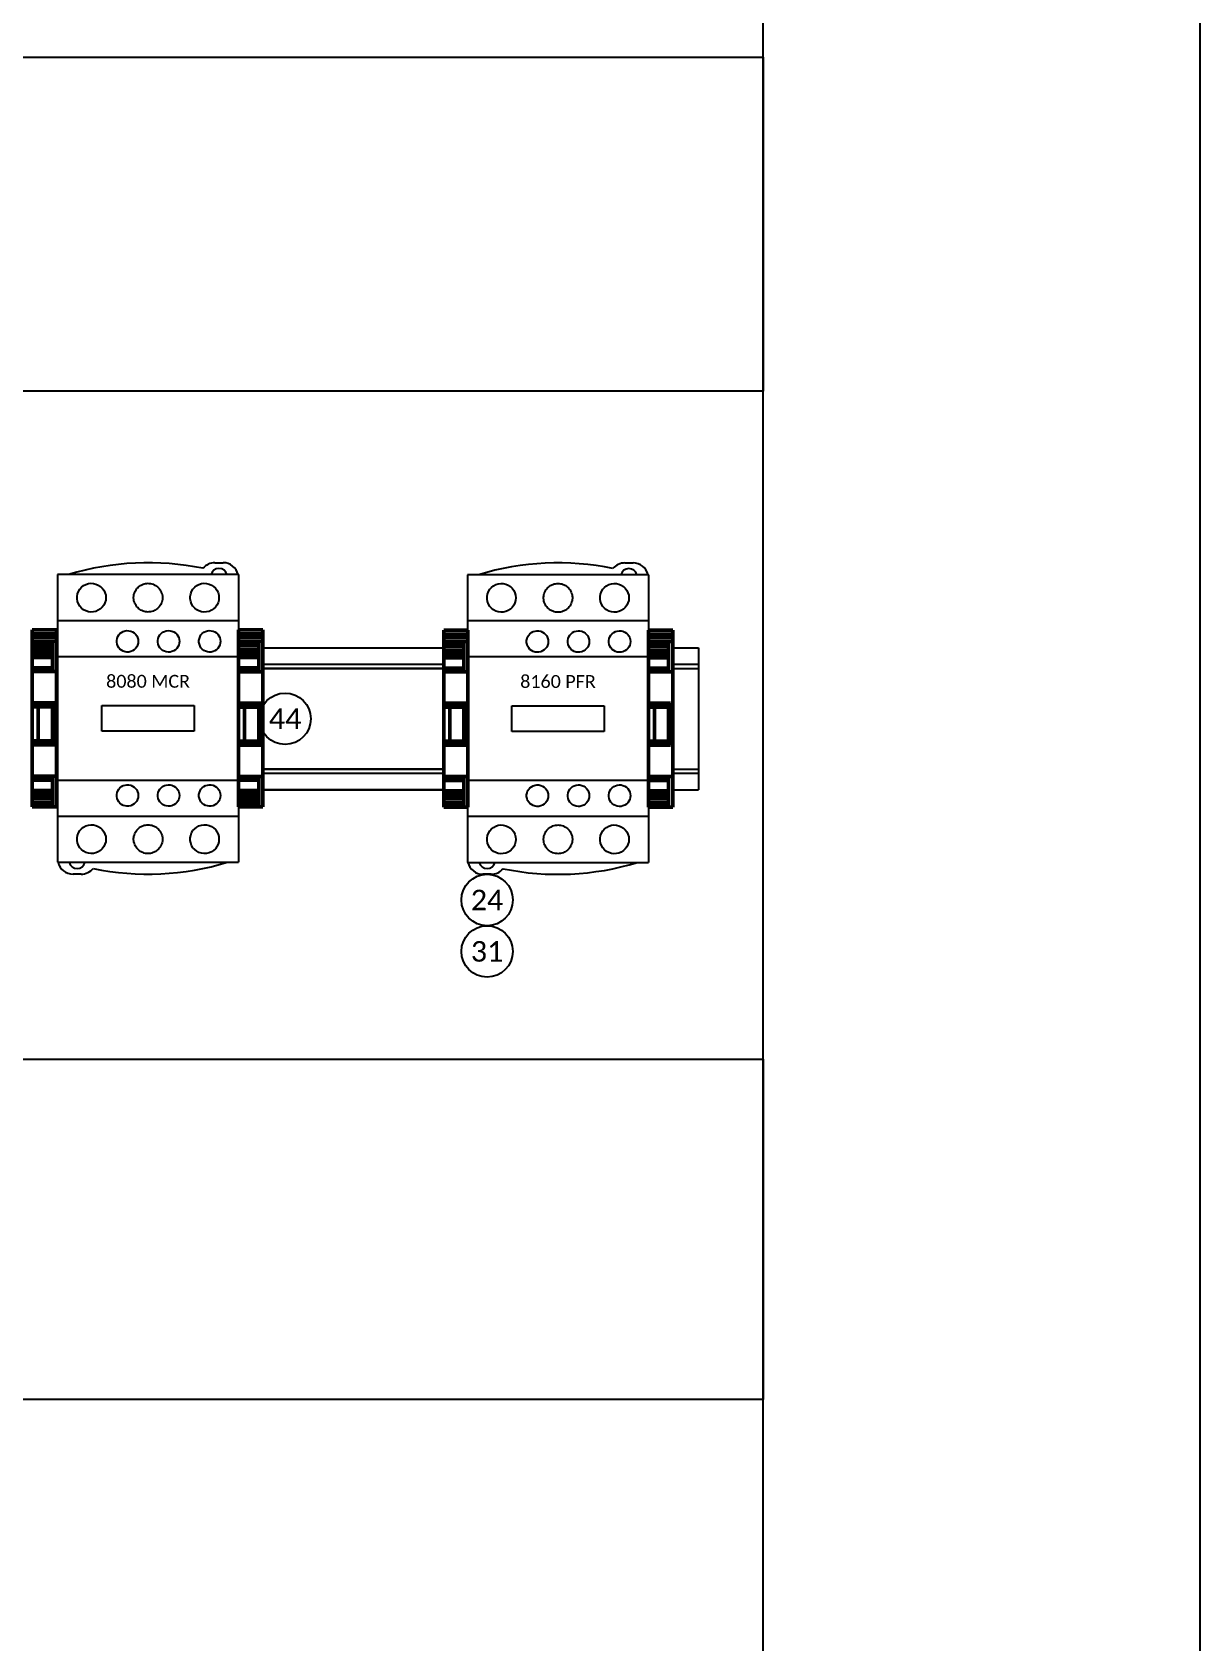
# Model space of a CAD drawing. Header units: inches. Extents: x 0 to 316, y -1 to 150.
# Drawn here: x 203.15 to 214.51, y 77.84 to 93.5 of the extents above; entities that cross this region are included whole.
import ezdxf
from ezdxf.enums import TextEntityAlignment as Align

# ---------------------------------------------------------------- set-up
doc = ezdxf.new("R2010")
doc.units = ezdxf.units.IN
doc.header["$MEASUREMENT"] = 0
doc.linetypes.add('HIDDEN2', pattern=[0.1875, 0.125, -0.0625])
doc.styles.add('Calibri', font='calibri.ttf')

# ---------------------------------------------------------------- blocks, each defined once
blk = doc.blocks.new('CAD50F7')
at = {"color": 2, "linetype": 'Continuous'}
for p, q in [((1.53, 1.515), (1.61, 1.515)), ((0, 1.4), (0, 0.95)), ((1.76, 1.4), (0, 1.4)), ((0.204, 1.236), (0.217, 1.258)), ((0.217, 1.258), (0.233, 1.276)), ((0.233, 1.276), (0.253, 1.292)), ((0.253, 1.292), (0.275, 1.304)), ((0.275, 1.304), (0.299, 1.312)), ((0.299, 1.312), (0.324, 1.315)), ((0.324, 1.315), (0.348, 1.314)), ((0.348, 1.314), (0.373, 1.308)), ((0.373, 1.308), (0.396, 1.298)), ((0.396, 1.298), (0.417, 1.285)), ((0.417, 1.285), (0.435, 1.268)), ((0.435, 1.268), (0.45, 1.247)), ((0.763, 1.252), (0.771, 1.263)), ((0.771, 1.263), (0.779, 1.272)), ((0.779, 1.272), (0.788, 1.28)), ((0.788, 1.28), (0.797, 1.288)), ((0.797, 1.288), (0.808, 1.295)), ((0.808, 1.295), (0.819, 1.301)), ((0.819, 1.301), (0.831, 1.306)), ((0.831, 1.306), (0.843, 1.31)), ((0.843, 1.31), (0.855, 1.313)), ((0.855, 1.313), (0.868, 1.314)), ((0.868, 1.314), (0.88, 1.315)), ((0.88, 1.315), (0.892, 1.314)), ((0.892, 1.314), (0.905, 1.313)), ((0.905, 1.313), (0.917, 1.31)), ((0.917, 1.31), (0.929, 1.306)), ((0.929, 1.306), (0.941, 1.301)), ((0.941, 1.301), (0.952, 1.295)), ((0.952, 1.295), (0.963, 1.288)), ((0.963, 1.288), (0.972, 1.28)), ((0.972, 1.28), (0.981, 1.272)), ((0.981, 1.272), (0.989, 1.263)), ((0.989, 1.263), (0.997, 1.252)), ((1.304, 1.236), (1.317, 1.258)), ((1.317, 1.258), (1.334, 1.276)), ((1.334, 1.276), (1.353, 1.292)), ((1.353, 1.292), (1.375, 1.304)), ((1.375, 1.304), (1.4, 1.312)), ((1.4, 1.312), (1.424, 1.315)), ((1.424, 1.315), (1.449, 1.314)), ((1.449, 1.314), (1.473, 1.308)), ((1.473, 1.308), (1.496, 1.298)), ((1.496, 1.298), (1.517, 1.284)), ((1.517, 1.284), (1.535, 1.268)), ((1.535, 1.268), (1.55, 1.247)), ((1.76, 1.4), (1.76, 0.95)), ((0.191, 1.187), (0.195, 1.212)), ((0.191, 1.163), (0.191, 1.187)), ((0.195, 1.138), (0.191, 1.163)), ((0.195, 1.212), (0.204, 1.236)), ((0.204, 1.114), (0.195, 1.138)), ((0.217, 1.092), (0.204, 1.114)), ((0.45, 1.103), (0.435, 1.082)), ((0.45, 1.247), (0.461, 1.224)), ((0.461, 1.126), (0.45, 1.103)), ((0.461, 1.224), (0.468, 1.2)), ((0.468, 1.15), (0.461, 1.126)), ((0.468, 1.2), (0.47, 1.175)), ((0.47, 1.175), (0.468, 1.15)), ((0.74, 1.181), (0.741, 1.193)), ((0.74, 1.169), (0.74, 1.181)), ((0.741, 1.157), (0.74, 1.169)), ((0.741, 1.193), (0.743, 1.206)), ((0.743, 1.144), (0.741, 1.157)), ((0.743, 1.206), (0.747, 1.218)), ((0.747, 1.132), (0.743, 1.144)), ((0.747, 1.218), (0.751, 1.23)), ((0.751, 1.12), (0.747, 1.132)), ((0.751, 1.23), (0.757, 1.242)), ((0.757, 1.108), (0.751, 1.12)), ((0.757, 1.242), (0.763, 1.252)), ((0.763, 1.098), (0.757, 1.108)), ((0.771, 1.087), (0.763, 1.098)), ((0.997, 1.098), (0.989, 1.087)), ((0.997, 1.252), (1.003, 1.242)), ((1.003, 1.108), (0.997, 1.098)), ((1.003, 1.242), (1.009, 1.23)), ((1.009, 1.12), (1.003, 1.108)), ((1.009, 1.23), (1.013, 1.218)), ((1.013, 1.132), (1.009, 1.12)), ((1.013, 1.218), (1.017, 1.206)), ((1.017, 1.144), (1.013, 1.132)), ((1.017, 1.206), (1.019, 1.193)), ((1.019, 1.157), (1.017, 1.144)), ((1.019, 1.193), (1.02, 1.181)), ((1.02, 1.169), (1.019, 1.157)), ((1.02, 1.181), (1.02, 1.169)), ((1.291, 1.187), (1.295, 1.212)), ((1.291, 1.163), (1.291, 1.187)), ((1.295, 1.138), (1.291, 1.163)), ((1.295, 1.212), (1.304, 1.236)), ((1.304, 1.114), (1.295, 1.138)), ((1.317, 1.092), (1.304, 1.114)), ((1.55, 1.103), (1.535, 1.082)), ((1.55, 1.247), (1.561, 1.224)), ((1.561, 1.126), (1.55, 1.103)), ((1.561, 1.224), (1.568, 1.2)), ((1.568, 1.15), (1.561, 1.126)), ((1.568, 1.2), (1.57, 1.175)), ((1.57, 1.175), (1.568, 1.15)), ((1.76, 0.95), (0, 0.95)), ((0, 0.95), (0, 0.6)), ((0.233, 1.074), (0.217, 1.092)), ((0.253, 1.058), (0.233, 1.074)), ((0.275, 1.046), (0.253, 1.058)), ((0.299, 1.038), (0.275, 1.046)), ((0.324, 1.035), (0.299, 1.038)), ((0.348, 1.036), (0.324, 1.035)), ((0.373, 1.042), (0.348, 1.036)), ((0.396, 1.052), (0.373, 1.042)), ((0.417, 1.065), (0.396, 1.052)), ((0.435, 1.082), (0.417, 1.065)), ((0.779, 1.078), (0.771, 1.087)), ((0.788, 1.07), (0.779, 1.078)), ((0.797, 1.062), (0.788, 1.07)), ((0.808, 1.055), (0.797, 1.062)), ((0.819, 1.049), (0.808, 1.055)), ((0.831, 1.044), (0.819, 1.049)), ((0.843, 1.04), (0.831, 1.044)), ((0.855, 1.037), (0.843, 1.04)), ((0.868, 1.036), (0.855, 1.037)), ((0.88, 1.035), (0.868, 1.036)), ((0.892, 1.036), (0.88, 1.035)), ((0.905, 1.037), (0.892, 1.036)), ((0.917, 1.04), (0.905, 1.037)), ((0.929, 1.044), (0.917, 1.04)), ((0.941, 1.049), (0.929, 1.044)), ((0.952, 1.055), (0.941, 1.049)), ((0.963, 1.062), (0.952, 1.055)), ((0.972, 1.07), (0.963, 1.062)), ((0.981, 1.078), (0.972, 1.07)), ((0.989, 1.087), (0.981, 1.078)), ((1.334, 1.074), (1.317, 1.092)), ((1.353, 1.058), (1.334, 1.074)), ((1.375, 1.046), (1.353, 1.058)), ((1.4, 1.038), (1.375, 1.046)), ((1.424, 1.035), (1.4, 1.038)), ((1.449, 1.036), (1.424, 1.035)), ((1.473, 1.042), (1.449, 1.036)), ((1.496, 1.052), (1.473, 1.042)), ((1.517, 1.066), (1.496, 1.052)), ((1.535, 1.082), (1.517, 1.066)), ((1.76, 0.95), (1.76, 0.6)), ((0.579, 0.778), (0.585, 0.796)), ((0.585, 0.796), (0.595, 0.812)), ((0.595, 0.812), (0.607, 0.826)), ((0.607, 0.826), (0.622, 0.837)), ((0.622, 0.837), (0.639, 0.847)), ((0.639, 0.847), (0.657, 0.852)), ((0.657, 0.852), (0.675, 0.855)), ((0.675, 0.855), (0.694, 0.854)), ((0.694, 0.854), (0.712, 0.85)), ((0.712, 0.85), (0.73, 0.842)), ((0.73, 0.842), (0.746, 0.832)), ((0.746, 0.832), (0.759, 0.819)), ((0.759, 0.819), (0.77, 0.804)), ((0.77, 0.804), (0.778, 0.787)), ((0.778, 0.787), (0.783, 0.768)), ((0.979, 0.778), (0.985, 0.796)), ((0.985, 0.796), (0.995, 0.812)), ((0.995, 0.812), (1.007, 0.826)), ((1.007, 0.826), (1.022, 0.838)), ((1.022, 0.838), (1.039, 0.847)), ((1.039, 0.847), (1.057, 0.852)), ((1.057, 0.852), (1.076, 0.855)), ((1.076, 0.855), (1.094, 0.854)), ((1.094, 0.854), (1.112, 0.85)), ((1.112, 0.85), (1.13, 0.842)), ((1.13, 0.842), (1.146, 0.832)), ((1.146, 0.832), (1.159, 0.819)), ((1.159, 0.819), (1.17, 0.804)), ((1.17, 0.804), (1.178, 0.787)), ((1.178, 0.787), (1.183, 0.768)), ((1.379, 0.778), (1.386, 0.796)), ((1.386, 0.796), (1.395, 0.812)), ((1.395, 0.812), (1.408, 0.826)), ((1.408, 0.826), (1.422, 0.838)), ((1.422, 0.838), (1.439, 0.847)), ((1.439, 0.847), (1.457, 0.852)), ((1.457, 0.852), (1.476, 0.855)), ((1.476, 0.855), (1.494, 0.854)), ((1.494, 0.854), (1.512, 0.85)), ((1.512, 0.85), (1.53, 0.842)), ((1.53, 0.842), (1.545, 0.832)), ((1.545, 0.832), (1.559, 0.819)), ((1.559, 0.819), (1.57, 0.804)), ((1.57, 0.804), (1.578, 0.787)), ((1.578, 0.787), (1.583, 0.769)), ((0.575, 0.759), (0.579, 0.778)), ((0.575, 0.741), (0.575, 0.759)), ((0.579, 0.722), (0.575, 0.741)), ((0.585, 0.704), (0.579, 0.722)), ((0.595, 0.688), (0.585, 0.704)), ((0.607, 0.674), (0.595, 0.688)), ((0.622, 0.663), (0.607, 0.674)), ((0.639, 0.653), (0.622, 0.663)), ((0.657, 0.648), (0.639, 0.653)), ((0.675, 0.645), (0.657, 0.648)), ((0.694, 0.646), (0.675, 0.645)), ((0.712, 0.65), (0.694, 0.646)), ((0.73, 0.658), (0.712, 0.65)), ((0.746, 0.668), (0.73, 0.658)), ((0.759, 0.681), (0.746, 0.668)), ((0.77, 0.696), (0.759, 0.681)), ((0.778, 0.713), (0.77, 0.696)), ((0.783, 0.732), (0.778, 0.713)), ((0.783, 0.768), (0.785, 0.75)), ((0.785, 0.75), (0.783, 0.732)), ((0.975, 0.759), (0.979, 0.778)), ((0.975, 0.741), (0.975, 0.759)), ((0.979, 0.722), (0.975, 0.741)), ((0.985, 0.704), (0.979, 0.722)), ((0.995, 0.688), (0.985, 0.704)), ((1.007, 0.674), (0.995, 0.688)), ((1.022, 0.662), (1.007, 0.674)), ((1.039, 0.653), (1.022, 0.662)), ((1.057, 0.648), (1.039, 0.653)), ((1.076, 0.645), (1.057, 0.648)), ((1.094, 0.646), (1.076, 0.645)), ((1.112, 0.65), (1.094, 0.646)), ((1.13, 0.658), (1.112, 0.65)), ((1.146, 0.668), (1.13, 0.658)), ((1.159, 0.681), (1.146, 0.668)), ((1.17, 0.696), (1.159, 0.681)), ((1.178, 0.713), (1.17, 0.696)), ((1.183, 0.732), (1.178, 0.713)), ((1.183, 0.768), (1.185, 0.75)), ((1.185, 0.75), (1.183, 0.732)), ((1.375, 0.759), (1.379, 0.778)), ((1.375, 0.741), (1.375, 0.759)), ((1.379, 0.722), (1.375, 0.741)), ((1.386, 0.704), (1.379, 0.722)), ((1.395, 0.688), (1.386, 0.704)), ((1.408, 0.674), (1.395, 0.688)), ((1.422, 0.662), (1.408, 0.674)), ((1.439, 0.653), (1.422, 0.662)), ((1.457, 0.648), (1.439, 0.653)), ((1.476, 0.645), (1.457, 0.648)), ((1.494, 0.646), (1.476, 0.645)), ((1.512, 0.65), (1.494, 0.646)), ((1.53, 0.658), (1.512, 0.65)), ((1.545, 0.668), (1.53, 0.658)), ((1.559, 0.681), (1.545, 0.668)), ((1.57, 0.696), (1.559, 0.681)), ((1.578, 0.713), (1.57, 0.696)), ((1.583, 0.731), (1.578, 0.713)), ((1.583, 0.769), (1.585, 0.75)), ((1.585, 0.75), (1.583, 0.731)), ((0, 0.6), (0, -0.6)), ((1.76, 0.6), (0, 0.6)), ((1.76, 0.6), (1.76, -0.6)), ((0.43, 0.125), (1.33, 0.125)), ((0.43, -0.125), (0.43, 0.125)), ((1.33, 0.125), (1.33, -0.125)), ((1.33, -0.125), (0.43, -0.125)), ((0, -0.6), (0, -0.95)), ((0, -0.6), (1.76, -0.6)), ((1.76, -0.6), (1.76, -0.95)), ((0.575, -0.741), (0.579, -0.722)), ((0.575, -0.759), (0.575, -0.741)), ((0.579, -0.778), (0.575, -0.759)), ((0.579, -0.722), (0.585, -0.704)), ((0.585, -0.796), (0.579, -0.778)), ((0.585, -0.704), (0.595, -0.688)), ((0.595, -0.688), (0.607, -0.674)), ((0.607, -0.674), (0.622, -0.663)), ((0.622, -0.663), (0.639, -0.653)), ((0.639, -0.653), (0.657, -0.648)), ((0.657, -0.648), (0.675, -0.645)), ((0.675, -0.645), (0.694, -0.646)), ((0.694, -0.646), (0.712, -0.65)), ((0.712, -0.65), (0.73, -0.658)), ((0.73, -0.658), (0.746, -0.668)), ((0.746, -0.668), (0.759, -0.681)), ((0.759, -0.681), (0.77, -0.696)), ((0.77, -0.696), (0.778, -0.713)), ((0.778, -0.713), (0.783, -0.732)), ((0.783, -0.768), (0.778, -0.787)), ((0.783, -0.732), (0.785, -0.75)), ((0.785, -0.75), (0.783, -0.768)), ((0.975, -0.741), (0.979, -0.722)), ((0.975, -0.759), (0.975, -0.741)), ((0.979, -0.778), (0.975, -0.759)), ((0.979, -0.722), (0.985, -0.704)), ((0.985, -0.796), (0.979, -0.778)), ((0.985, -0.704), (0.995, -0.688)), ((0.995, -0.688), (1.007, -0.674)), ((1.007, -0.674), (1.022, -0.662)), ((1.022, -0.662), (1.039, -0.653)), ((1.039, -0.653), (1.057, -0.648)), ((1.057, -0.648), (1.076, -0.645)), ((1.076, -0.645), (1.094, -0.646)), ((1.094, -0.646), (1.112, -0.65)), ((1.112, -0.65), (1.13, -0.658)), ((1.13, -0.658), (1.146, -0.668)), ((1.146, -0.668), (1.159, -0.681)), ((1.159, -0.681), (1.17, -0.696)), ((1.17, -0.696), (1.178, -0.713)), ((1.178, -0.713), (1.183, -0.732)), ((1.183, -0.768), (1.178, -0.787)), ((1.183, -0.732), (1.185, -0.75)), ((1.185, -0.75), (1.183, -0.768)), ((1.375, -0.741), (1.379, -0.722)), ((1.375, -0.759), (1.375, -0.741)), ((1.379, -0.778), (1.375, -0.759)), ((1.379, -0.722), (1.386, -0.704)), ((1.386, -0.796), (1.379, -0.778)), ((1.386, -0.704), (1.395, -0.688)), ((1.395, -0.688), (1.408, -0.674)), ((1.408, -0.674), (1.422, -0.662)), ((1.422, -0.662), (1.439, -0.653)), ((1.439, -0.653), (1.457, -0.648)), ((1.457, -0.648), (1.476, -0.645)), ((1.476, -0.645), (1.494, -0.646)), ((1.494, -0.646), (1.512, -0.65)), ((1.512, -0.65), (1.53, -0.658)), ((1.53, -0.658), (1.545, -0.668)), ((1.545, -0.668), (1.559, -0.681)), ((1.559, -0.681), (1.57, -0.696)), ((1.57, -0.696), (1.578, -0.713)), ((1.578, -0.713), (1.583, -0.731)), ((1.583, -0.769), (1.578, -0.787)), ((1.583, -0.731), (1.585, -0.75)), ((1.585, -0.75), (1.583, -0.769)), ((0.595, -0.812), (0.585, -0.796)), ((0.607, -0.826), (0.595, -0.812)), ((0.622, -0.837), (0.607, -0.826)), ((0.639, -0.847), (0.622, -0.837)), ((0.657, -0.852), (0.639, -0.847)), ((0.675, -0.855), (0.657, -0.852)), ((0.694, -0.854), (0.675, -0.855)), ((0.712, -0.85), (0.694, -0.854)), ((0.73, -0.842), (0.712, -0.85)), ((0.746, -0.832), (0.73, -0.842)), ((0.759, -0.819), (0.746, -0.832)), ((0.77, -0.804), (0.759, -0.819)), ((0.778, -0.787), (0.77, -0.804)), ((0.995, -0.812), (0.985, -0.796)), ((1.007, -0.826), (0.995, -0.812)), ((1.022, -0.838), (1.007, -0.826)), ((1.039, -0.847), (1.022, -0.838)), ((1.057, -0.852), (1.039, -0.847)), ((1.076, -0.855), (1.057, -0.852)), ((1.094, -0.854), (1.076, -0.855)), ((1.112, -0.85), (1.094, -0.854)), ((1.13, -0.842), (1.112, -0.85)), ((1.146, -0.832), (1.13, -0.842)), ((1.159, -0.819), (1.146, -0.832)), ((1.17, -0.804), (1.159, -0.819)), ((1.178, -0.787), (1.17, -0.804)), ((1.395, -0.812), (1.386, -0.796)), ((1.408, -0.826), (1.395, -0.812)), ((1.422, -0.838), (1.408, -0.826)), ((1.439, -0.847), (1.422, -0.838)), ((1.457, -0.852), (1.439, -0.847)), ((1.476, -0.855), (1.457, -0.852)), ((1.494, -0.854), (1.476, -0.855)), ((1.512, -0.85), (1.494, -0.854)), ((1.53, -0.842), (1.512, -0.85)), ((1.545, -0.832), (1.53, -0.842)), ((1.559, -0.819), (1.545, -0.832)), ((1.57, -0.804), (1.559, -0.819)), ((1.578, -0.787), (1.57, -0.804)), ((0, -0.95), (0, -1.4)), ((0, -0.95), (1.76, -0.95)), ((0.204, -1.114), (0.217, -1.092)), ((0.217, -1.092), (0.233, -1.074)), ((0.233, -1.074), (0.253, -1.058)), ((0.253, -1.058), (0.275, -1.046)), ((0.275, -1.046), (0.299, -1.038)), ((0.299, -1.038), (0.324, -1.035)), ((0.324, -1.035), (0.348, -1.036)), ((0.348, -1.036), (0.373, -1.042)), ((0.373, -1.042), (0.396, -1.052)), ((0.396, -1.052), (0.417, -1.065)), ((0.417, -1.065), (0.435, -1.082)), ((0.435, -1.082), (0.45, -1.103)), ((0.763, -1.098), (0.771, -1.087)), ((0.771, -1.087), (0.779, -1.078)), ((0.779, -1.078), (0.788, -1.07)), ((0.788, -1.07), (0.797, -1.062)), ((0.797, -1.062), (0.808, -1.055)), ((0.808, -1.055), (0.819, -1.049)), ((0.819, -1.049), (0.831, -1.044)), ((0.831, -1.044), (0.843, -1.04)), ((0.843, -1.04), (0.855, -1.037)), ((0.855, -1.037), (0.868, -1.036)), ((0.868, -1.036), (0.88, -1.035)), ((0.88, -1.035), (0.892, -1.036)), ((0.892, -1.036), (0.905, -1.037)), ((0.905, -1.037), (0.917, -1.04)), ((0.917, -1.04), (0.929, -1.044)), ((0.929, -1.044), (0.941, -1.049)), ((0.941, -1.049), (0.952, -1.055)), ((0.952, -1.055), (0.963, -1.062)), ((0.963, -1.062), (0.972, -1.07)), ((0.972, -1.07), (0.981, -1.078)), ((0.981, -1.078), (0.989, -1.087)), ((0.989, -1.087), (0.997, -1.098)), ((1.304, -1.114), (1.317, -1.092)), ((1.317, -1.092), (1.334, -1.074)), ((1.334, -1.074), (1.353, -1.058)), ((1.353, -1.058), (1.375, -1.046)), ((1.375, -1.046), (1.4, -1.038)), ((1.4, -1.038), (1.424, -1.035)), ((1.424, -1.035), (1.449, -1.036)), ((1.449, -1.036), (1.473, -1.042)), ((1.473, -1.042), (1.496, -1.052)), ((1.496, -1.052), (1.517, -1.066)), ((1.517, -1.066), (1.535, -1.082)), ((1.535, -1.082), (1.55, -1.103)), ((1.76, -0.95), (1.76, -1.4)), ((0.191, -1.163), (0.195, -1.138)), ((0.191, -1.187), (0.191, -1.163)), ((0.195, -1.212), (0.191, -1.187)), ((0.195, -1.138), (0.204, -1.114)), ((0.204, -1.236), (0.195, -1.212)), ((0.217, -1.258), (0.204, -1.236)), ((0.45, -1.247), (0.435, -1.268)), ((0.45, -1.103), (0.461, -1.126)), ((0.461, -1.224), (0.45, -1.247)), ((0.461, -1.126), (0.468, -1.15)), ((0.468, -1.2), (0.461, -1.224)), ((0.468, -1.15), (0.47, -1.175)), ((0.47, -1.175), (0.468, -1.2)), ((0.74, -1.169), (0.741, -1.157)), ((0.74, -1.181), (0.74, -1.169)), ((0.741, -1.193), (0.74, -1.181)), ((0.741, -1.157), (0.743, -1.144)), ((0.743, -1.206), (0.741, -1.193)), ((0.743, -1.144), (0.747, -1.132)), ((0.747, -1.218), (0.743, -1.206)), ((0.747, -1.132), (0.751, -1.12)), ((0.751, -1.23), (0.747, -1.218)), ((0.751, -1.12), (0.757, -1.108)), ((0.757, -1.242), (0.751, -1.23)), ((0.757, -1.108), (0.763, -1.098)), ((0.763, -1.252), (0.757, -1.242)), ((0.771, -1.263), (0.763, -1.252)), ((0.997, -1.252), (0.989, -1.263)), ((0.997, -1.098), (1.003, -1.108)), ((1.003, -1.242), (0.997, -1.252)), ((1.003, -1.108), (1.009, -1.12)), ((1.009, -1.23), (1.003, -1.242)), ((1.009, -1.12), (1.013, -1.132)), ((1.013, -1.218), (1.009, -1.23)), ((1.013, -1.132), (1.017, -1.144)), ((1.017, -1.206), (1.013, -1.218)), ((1.017, -1.144), (1.019, -1.157)), ((1.019, -1.193), (1.017, -1.206)), ((1.019, -1.157), (1.02, -1.169)), ((1.02, -1.181), (1.019, -1.193)), ((1.02, -1.169), (1.02, -1.181)), ((1.291, -1.163), (1.295, -1.138)), ((1.291, -1.187), (1.291, -1.163)), ((1.295, -1.212), (1.291, -1.187)), ((1.295, -1.138), (1.304, -1.114)), ((1.304, -1.236), (1.295, -1.212)), ((1.317, -1.258), (1.304, -1.236)), ((1.55, -1.247), (1.535, -1.268)), ((1.55, -1.103), (1.561, -1.126)), ((1.561, -1.224), (1.55, -1.247)), ((1.561, -1.126), (1.568, -1.15)), ((1.568, -1.2), (1.561, -1.224)), ((1.568, -1.15), (1.57, -1.175)), ((1.57, -1.175), (1.568, -1.2)), ((0, -1.4), (1.76, -1.4)), ((0.233, -1.276), (0.217, -1.258)), ((0.253, -1.292), (0.233, -1.276)), ((0.275, -1.304), (0.253, -1.292)), ((0.299, -1.312), (0.275, -1.304)), ((0.324, -1.315), (0.299, -1.312)), ((0.348, -1.314), (0.324, -1.315)), ((0.373, -1.308), (0.348, -1.314)), ((0.396, -1.298), (0.373, -1.308)), ((0.417, -1.285), (0.396, -1.298)), ((0.435, -1.268), (0.417, -1.285)), ((0.779, -1.272), (0.771, -1.263)), ((0.788, -1.28), (0.779, -1.272)), ((0.797, -1.288), (0.788, -1.28)), ((0.808, -1.295), (0.797, -1.288)), ((0.819, -1.301), (0.808, -1.295)), ((0.831, -1.306), (0.819, -1.301)), ((0.843, -1.31), (0.831, -1.306)), ((0.855, -1.313), (0.843, -1.31)), ((0.868, -1.314), (0.855, -1.313)), ((0.88, -1.315), (0.868, -1.314)), ((0.892, -1.314), (0.88, -1.315)), ((0.905, -1.313), (0.892, -1.314)), ((0.917, -1.31), (0.905, -1.313)), ((0.929, -1.306), (0.917, -1.31)), ((0.941, -1.301), (0.929, -1.306)), ((0.952, -1.295), (0.941, -1.301)), ((0.963, -1.288), (0.952, -1.295)), ((0.972, -1.28), (0.963, -1.288)), ((0.981, -1.272), (0.972, -1.28)), ((0.989, -1.263), (0.981, -1.272)), ((1.334, -1.276), (1.317, -1.258)), ((1.353, -1.292), (1.334, -1.276)), ((1.375, -1.304), (1.353, -1.292)), ((1.4, -1.312), (1.375, -1.304)), ((1.424, -1.315), (1.4, -1.312)), ((1.449, -1.314), (1.424, -1.315)), ((1.473, -1.308), (1.449, -1.314)), ((1.496, -1.298), (1.473, -1.308)), ((1.517, -1.284), (1.496, -1.298)), ((1.535, -1.268), (1.517, -1.284)), ((0.23, -1.515), (0.15, -1.515))]:
    blk.add_line(p, q, dxfattribs=at)
for centre, radius, start, end in [((0.88, -1.141), 2.656, 78.3924, 106.9209), ((1.53, 1.365), 0.15, 90, 140.3698), ((1.57, 1.38), 0.08, 14.4775, 165.5225), ((1.61, 1.365), 0.15, 13.4934, 90), ((0.15, -1.365), 0.15, 193.4934, 270), ((0.19, -1.38), 0.08, 194.4775, 345.5225), ((0.88, 1.141), 2.656, 258.3924, 286.9209), ((0.23, -1.365), 0.15, 270, 320.3698)]:
    blk.add_arc(centre, radius, start, end, dxfattribs=at)
at = {"color": 3, "style": 'Calibri'}
blk.add_attdef('DEVICE', text='', height=0.125, dxfattribs=at).set_placement((0.88, 0.361), align=Align.MIDDLE_CENTER)
blk = doc.blocks.new('A$C29732917')
at = {"lineweight": 50}
for p, q in [((-25.42, 3.57), (-25.42, -2.43)), ((18.38, 3.57), (-25.42, 3.57)), ((-24.44, 3.57), (-24.44, -2.43)), ((-23.82, 3.57), (-23.82, -2.43)), ((-23.62, 3.57), (-23.62, -2.43)), ((-22.62, 3.57), (-22.62, -2.43)), ((-22.19, 2.57), (-15.5, 2.57)), ((-22.19, -2.43), (-22.19, 2.57)), ((-21.49, 2.57), (-21.49, -2.43)), ((-21.45, 2.57), (-21.45, -2.43)), ((-20.49, 2.57), (-20.49, -2.43)), ((-20.06, 2.57), (-20.06, -2.43)), ((-19.28, -2.43), (-19.28, 2.57)), ((-18.57, 2.57), (-18.57, -2.43)), ((-16.03, 2.57), (-16.03, -2.43)), ((-15.84, 2.57), (-15.84, -2.43)), ((-15.6, 2.57), (-15.6, -2.43)), ((-15.5, -2.43), (-15.5, 2.57)), ((-15.07, 3.57), (-15.07, -2.43)), ((-7.32, 3.07), (3.08, 3.07)), ((-7.32, -2.43), (-7.32, 3.07)), ((-6.92, -2.43), (-6.92, 3.07)), ((-6.56, 3.07), (-6.56, -2.43)), ((-6.32, 3.07), (-6.32, -2.43)), ((-6.12, 2.57), (1.88, 2.57)), ((2.08, 3.07), (2.08, -2.43)), ((2.32, 3.07), (2.32, -2.43)), ((2.68, 3.07), (2.68, -2.43)), ((3.08, -2.43), (3.08, 3.07)), ((10.83, 3.57), (10.83, -2.43)), ((11.26, 2.57), (17.95, 2.57)), ((11.26, -2.43), (11.26, 2.57)), ((11.35, -2.43), (11.35, 2.57)), ((11.6, 2.57), (11.6, -2.43)), ((11.79, -2.43), (11.79, 2.57)), ((14.33, 2.57), (14.33, -2.43)), ((15.04, 2.57), (15.04, -2.43)), ((15.81, 2.57), (15.81, -2.43)), ((16.25, 2.57), (16.25, -2.43)), ((17.2, 2.57), (17.2, -2.43)), ((17.25, 2.57), (17.25, -2.43)), ((17.95, -2.43), (17.95, 2.57)), ((18.38, 3.57), (18.38, -2.43)), ((18.38, -2.43), (-25.42, -2.43)), ((1.88, -0.93), (-6.12, -0.93))]:
    blk.add_line(p, q, dxfattribs=at)
at = {"lineweight": 25}
blk.add_line((-15.6, -2.43), (-16.03, -2.43), dxfattribs=at)
at = {"lineweight": 50}
for centre, start, end in [((-6.12, 2.37), 90, 180), ((1.88, 2.37), 0, 90), ((-6.12, -0.73), 180, 270), ((1.88, -0.73), 270, 0)]:
    blk.add_arc(centre, 0.2, start, end, dxfattribs=at)
blk = doc.blocks.new('Reference Number')
at = {"color": 6, "linetype": 'Continuous'}
blk.add_circle((0, 0), 0.125, dxfattribs=at)
at = {"color": 6, "linetype": 'Continuous', "style": 'Calibri'}
blk.add_attdef('REFERENCE_#', text='', height=0.1, dxfattribs=at).set_placement((0, 0), align=Align.MIDDLE_CENTER)

msp = doc.modelspace()

# ---------------------------------------------------------------- linework, layer by layer
at = {"color": 2}
for p, q in [((205.39331, 87.51161, 0.00192), (207.15331, 87.51161, 0.00209)), ((205.39331, 87.51161, 0.00099), (207.15331, 87.51161, 0.00119)), ((205.39331, 87.50988, -0.00142), (207.05438, 87.50988, -0.00199)), ((206.58317, 87.50988, -0.00007), (207.15331, 87.50988, -0.00006)), ((209.38117, 87.50988, -0.00001), (209.63117, 87.50988)), ((209.63117, 87.50988), (209.63117, 86.12988)), ((205.39331, 87.31161, 0.00192), (207.15331, 87.31161, 0.00209)), ((205.39331, 87.31161, 0.00099), (207.15331, 87.31161, 0.00119)), ((205.39331, 87.30988, -0.00142), (207.05438, 87.30988, -0.00199)), ((206.58317, 87.30988, -0.00007), (207.15331, 87.30988, -0.00006)), ((209.38117, 87.30988, -0.00001), (209.63117, 87.30988)), ((205.39331, 86.3316, -0.15024), (207.15331, 86.3316, -0.15036)), ((205.39331, 86.3316, -0.1496), (207.15331, 86.3316, -0.14974)), ((205.39331, 86.32988, -0.15121), (207.05438, 86.32988, -0.15182)), ((206.58317, 86.32988, -0.15315), (207.15331, 86.32988, -0.15316)), ((209.38117, 86.32988, -0.15319), (209.63117, 86.32988, -0.1532)), ((205.39331, 86.1316, 0.00192), (207.15331, 86.1316, 0.00209)), ((205.39331, 86.1316, 0.00099), (207.15331, 86.1316, 0.00119)), ((205.39331, 86.12988, -0.00142), (207.05438, 86.12988, -0.00199)), ((206.58317, 86.12988, -0.00007), (207.15331, 86.12988, -0.00006)), ((209.38117, 86.12988, -0.00001), (209.63117, 86.12988))]:
    msp.add_line(p, q, dxfattribs=at)
at = {"color": 2, "extrusion": (-1.00046e-30, -4.08478e-15, -1)}
for p, q in [((205.39331, 87.35161, -0.17365), (207.15331, 87.35161, -0.17381)), ((205.39331, 87.35161, -0.17277), (207.15331, 87.35161, -0.17296)), ((205.39331, 87.34988, -0.17426), (207.05438, 87.34988, -0.17487)), ((206.58317, 87.34988, -0.1767), (207.15331, 87.34988, -0.17671)), ((209.38117, 87.34988, -0.17676), (209.63117, 87.34988, -0.17677))]:
    msp.add_line(p, q, dxfattribs=at)
at = {"color": 2, "extrusion": (0, 0, -1)}
for p, q in [((205.39331, 86.2916, -0.02149), (207.15331, 86.2916, -0.02137)), ((205.39331, 86.2916, -0.02218), (207.15331, 86.2916, -0.02203)), ((205.39331, 86.28988, -0.02447), (207.05438, 86.28988, -0.02504)), ((206.58317, 86.28988, -0.02362), (207.15331, 86.28988, -0.02361)), ((209.38117, 86.28988, -0.02357), (209.63117, 86.28988, -0.02357))]:
    msp.add_line(p, q, dxfattribs=at)
at = {"linetype": 'Continuous'}
for points in [[(210.26224, 120.25738), (214.50897, 120.25738), (214.50897, 70.19488), (210.26224, 70.19488)], [(179.36024, 93.25738), (210.26224, 93.25738), (210.26224, 90.00738), (179.36024, 90.00738)], [(179.36024, 83.50738), (210.26224, 83.50738), (210.26224, 80.19488), (179.36024, 80.19488)]]:
    msp.add_lwpolyline(points, close=True, dxfattribs=at)

# ---------------------------------------------------------------- block references
ref = msp.add_blockref('CAD50F7', (203.39731, 86.82333), dxfattribs=at)
ref.add_attrib('BREAKERNUMBER', '8080 MCR', dxfattribs={"color": 3, "height": 0.125, "style": 'Calibri'}).set_placement((204.27731, 87.18458), align=Align.MIDDLE_CENTER)
ref = msp.add_blockref('CAD50F7', (207.38517, 86.8216), dxfattribs=at)
ref.add_attrib('BREAKERNUMBER', '8160 PFR', dxfattribs={"color": 3, "height": 0.125, "style": 'Calibri'}).set_placement((208.26517, 87.18286), align=Align.MIDDLE_CENTER)
at = {"xscale": 0.03933350893663116, "yscale": 0.03933350893663116, "zscale": 0.03933350893663116, "rotation": 270}
for p in [(203.24568, 86.68657, 0.00253), (205.25277, 86.68485), (207.24877, 86.68313), (209.24063, 86.68313)]:
    msp.add_blockref('A$C29732917', p, dxfattribs=at)
at = {"color": 7, "linetype": 'HIDDEN2', "ltscale": 2, "xscale": 2, "yscale": 2, "zscale": 2}
for p, values in [((205.61087, 86.81988, 0.00253), {'REFERENCE_#': '44'}), ((207.57517, 85.0566), {'REFERENCE_#': '24'}), ((207.57517, 84.5566), {'REFERENCE_#': '31'})]:
    msp.add_blockref('Reference Number', p, dxfattribs=at).add_auto_attribs(values)

doc.saveas('drawing.dxf')
